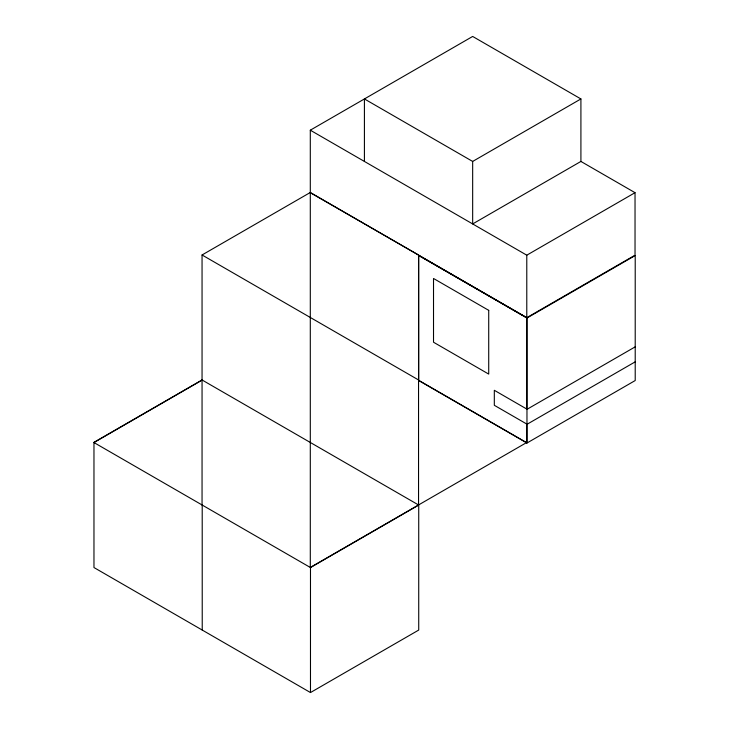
<?xml version="1.0" encoding="UTF-8"?>
<svg xmlns="http://www.w3.org/2000/svg" width="729" height="729" viewBox="0 0 729 729"><rect width="100%" height="100%" fill="white"/><g stroke="black" fill="none" stroke-linecap="round" stroke-linejoin="round"><path stroke-width="1.09" d="M526.785 442.467L310.299 567.454L310.299 130.19L472.665 36.45L580.913 98.944L580.913 161.437L472.665 223.94L472.665 161.437L580.913 98.944M202.051 504.96L202.051 254.977L310.299 192.483L526.611 317.571M202.206 380.064L93.968 442.558L93.968 567.545L310.481 692.55L418.728 630.056L418.728 505.06L310.481 567.563L93.786 442.448L202.033 379.955L418.546 504.96L418.546 254.977M310.299 130.19L526.785 255.186L635.032 192.684L635.032 255.186L526.785 317.68M418.546 255.432L526.967 318.026L635.214 255.533L635.214 380.529L526.967 443.022L418.728 380.529L418.728 255.533M526.967 409.334L635.214 346.84M526.967 424.333L635.214 361.839M580.913 161.437L635.032 192.684M472.665 161.437L364.418 98.944L364.418 161.437M310.299 192.693L418.364 254.904M418.546 255.25L526.785 317.744M202.051 254.977L418.546 379.964M418.546 380.246L526.785 442.74L526.785 424.05L494.317 405.297L494.317 390.297L526.785 409.051L526.785 255.186M526.967 318.026L526.967 443.022M310.481 567.563L310.481 692.55M202.206 505.051L202.234 630.056M488.722 310.354L433.518 278.478L433.518 342.229L488.722 374.095L488.722 310.354"/></g></svg>
